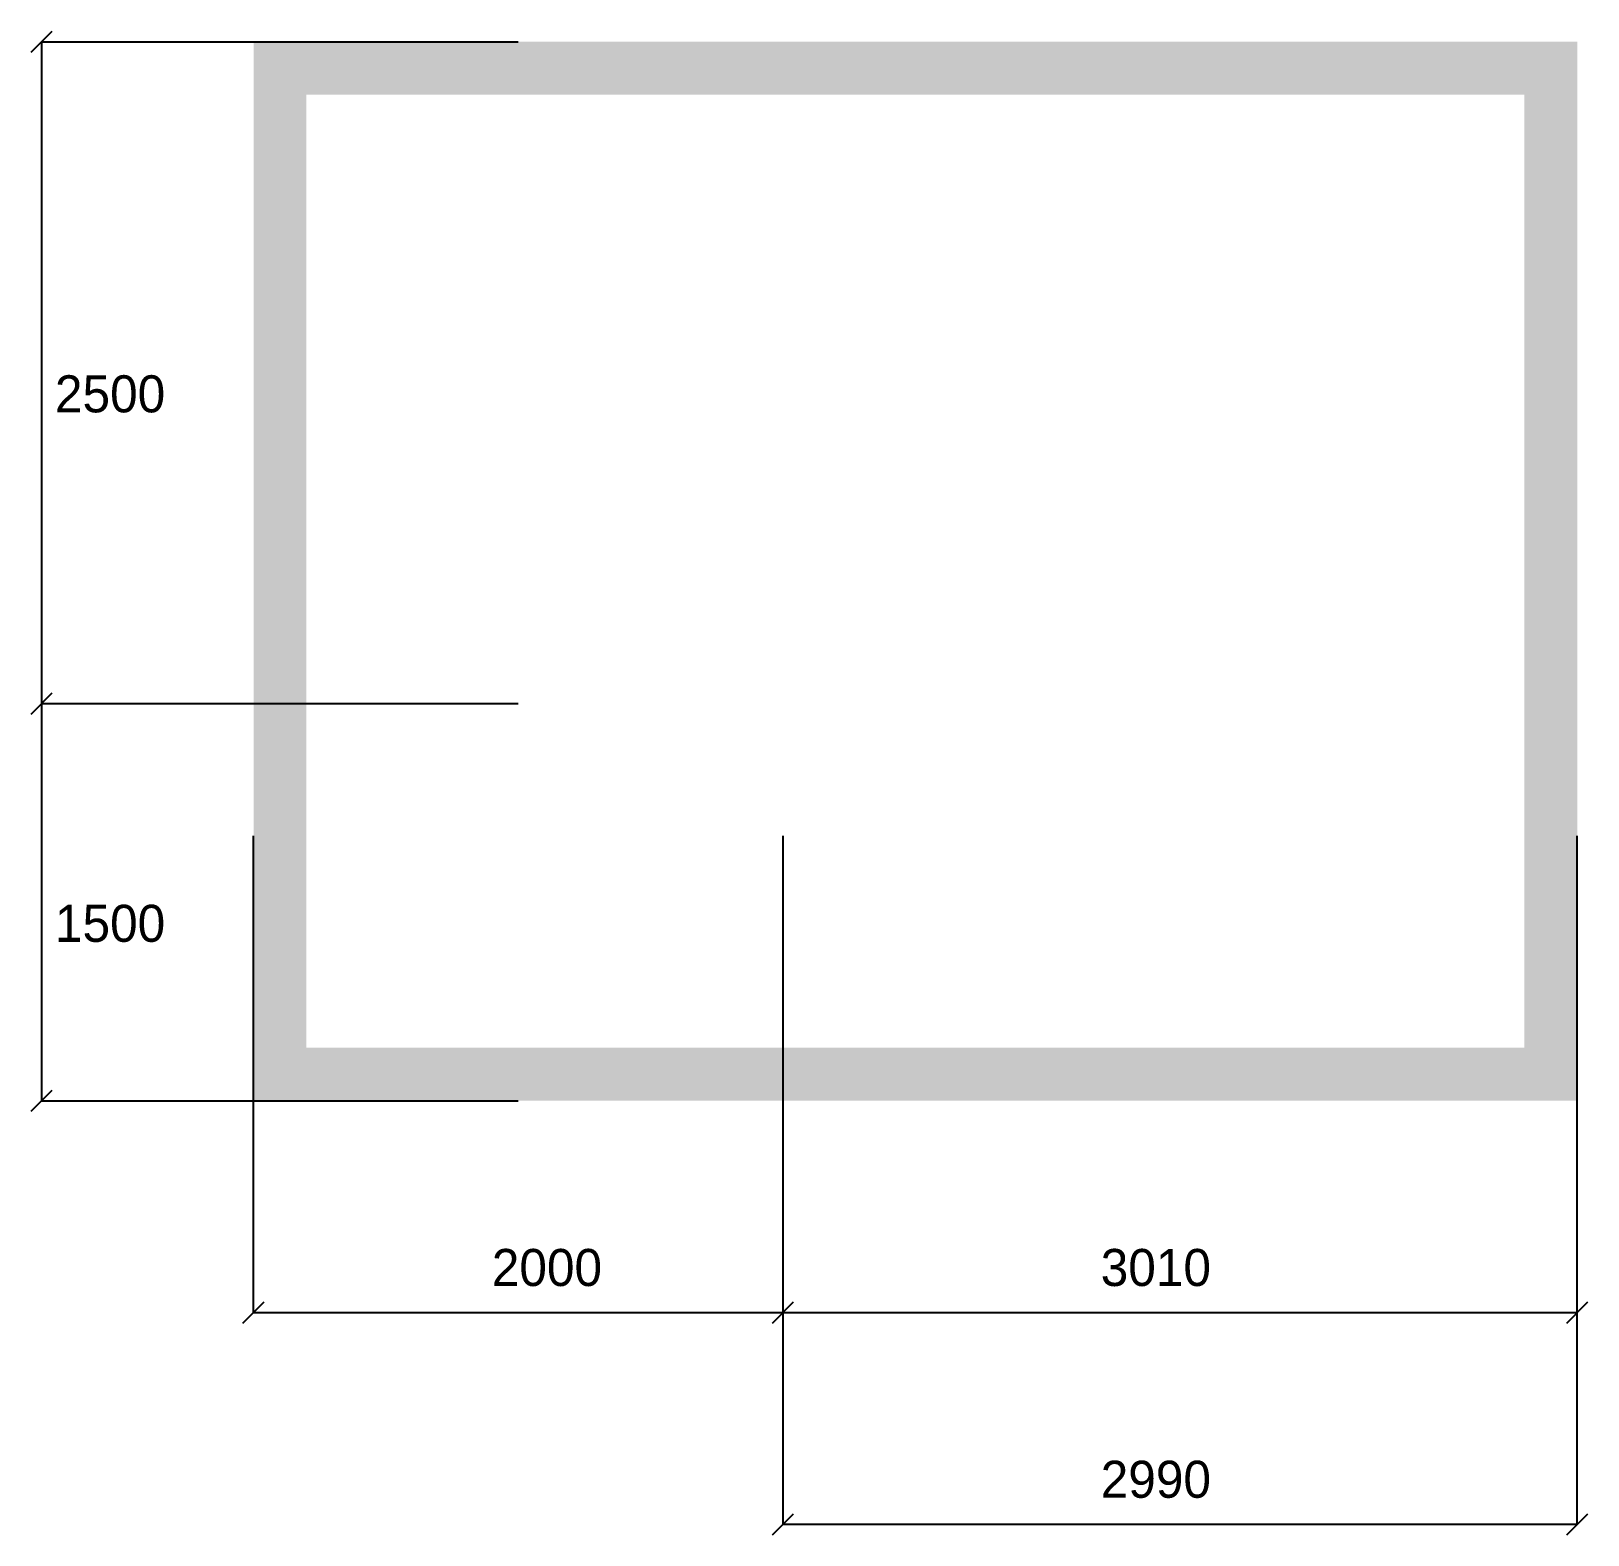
# Model space of a CAD drawing. Header units: millimetres. Extents: x -840 to 5040, y -1640 to 4040.
import ezdxf

# ---------------------------------------------------------------- set-up
doc = ezdxf.new("R2010")
doc.units = ezdxf.units.MM

msp = doc.modelspace()

# ---------------------------------------------------------------- linework, layer by layer
at = {"layer": 'DIM'}
for p, q in [((-840, 3960), (-760, 4040)), ((-800, 0), (-800, 4000)), ((-800, 4000), (1000, 4000)), ((-840, 1460), (-760, 1540)), ((-800, 1500), (1000, 1500)), ((0, -800), (0, 1000)), ((2000, -800), (2000, 1000)), ((5000, -800), (5000, 1000)), ((2000, -1600), (2000, 200)), ((5000, -1600), (5000, 200)), ((-840, -40), (-760, 40)), ((-800, 0), (1000, 0)), ((-40, -840), (40, -760)), ((1960, -840), (2040, -760)), ((4960, -840), (5040, -760)), ((0, -800), (5000, -800)), ((1960, -1640), (2040, -1560)), ((4960, -1640), (5040, -1560)), ((2000, -1600), (5000, -1600))]:
    msp.add_line(p, q, dxfattribs=at)
at = {"layer": 'WALL'}
for points in [[(0, 3800), (5000, 3800), (0, 4000), (5000, 4000)], [(0, 0), (200, 0), (0, 4000), (200, 4000)], [(4800, 0), (5000, 0), (4800, 4000), (5000, 4000)], [(0, 0), (5000, 0), (0, 200), (5000, 200)]]:
    msp.add_solid(points, dxfattribs=at)

# ---------------------------------------------------------------- texts
at = {"layer": 'DIM'}
for s, p in [('2500', (-750, 2600)), ('1500', (-750, 600)), ('2000', (900, -700)), ('3010', (3200, -700)), ('2990', (3200, -1500))]:
    msp.add_text(s, height=140, dxfattribs=at).set_placement(p)

doc.saveas('drawing.dxf')
